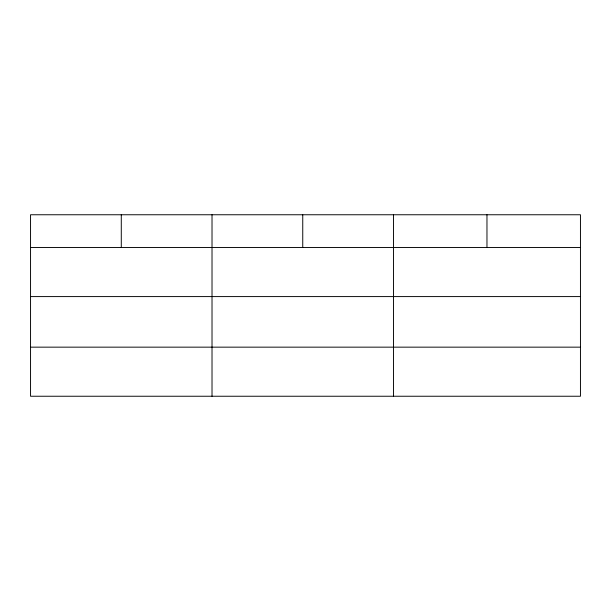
<?xml version="1.0" encoding="UTF-8"?>
<svg xmlns="http://www.w3.org/2000/svg" width="611" height="611" viewBox="0 0 611 611"><rect width="100%" height="100%" fill="white"/><g stroke="black" fill="none" stroke-linecap="round" stroke-linejoin="round"><path stroke-width="0.92" d="M580.45 296.587L580.45 214.759L30.55 214.759L30.55 396.241L580.45 396.241L580.45 296.587L30.55 296.587M30.55 247.501L580.45 247.501M30.55 347.155L580.45 347.155M486.967 214.759L486.967 247.501M393.484 214.759L393.484 396.241M302.75 214.759L302.75 247.501M212.017 214.759L212.017 396.241M121.284 214.759L121.284 247.501"/></g></svg>
